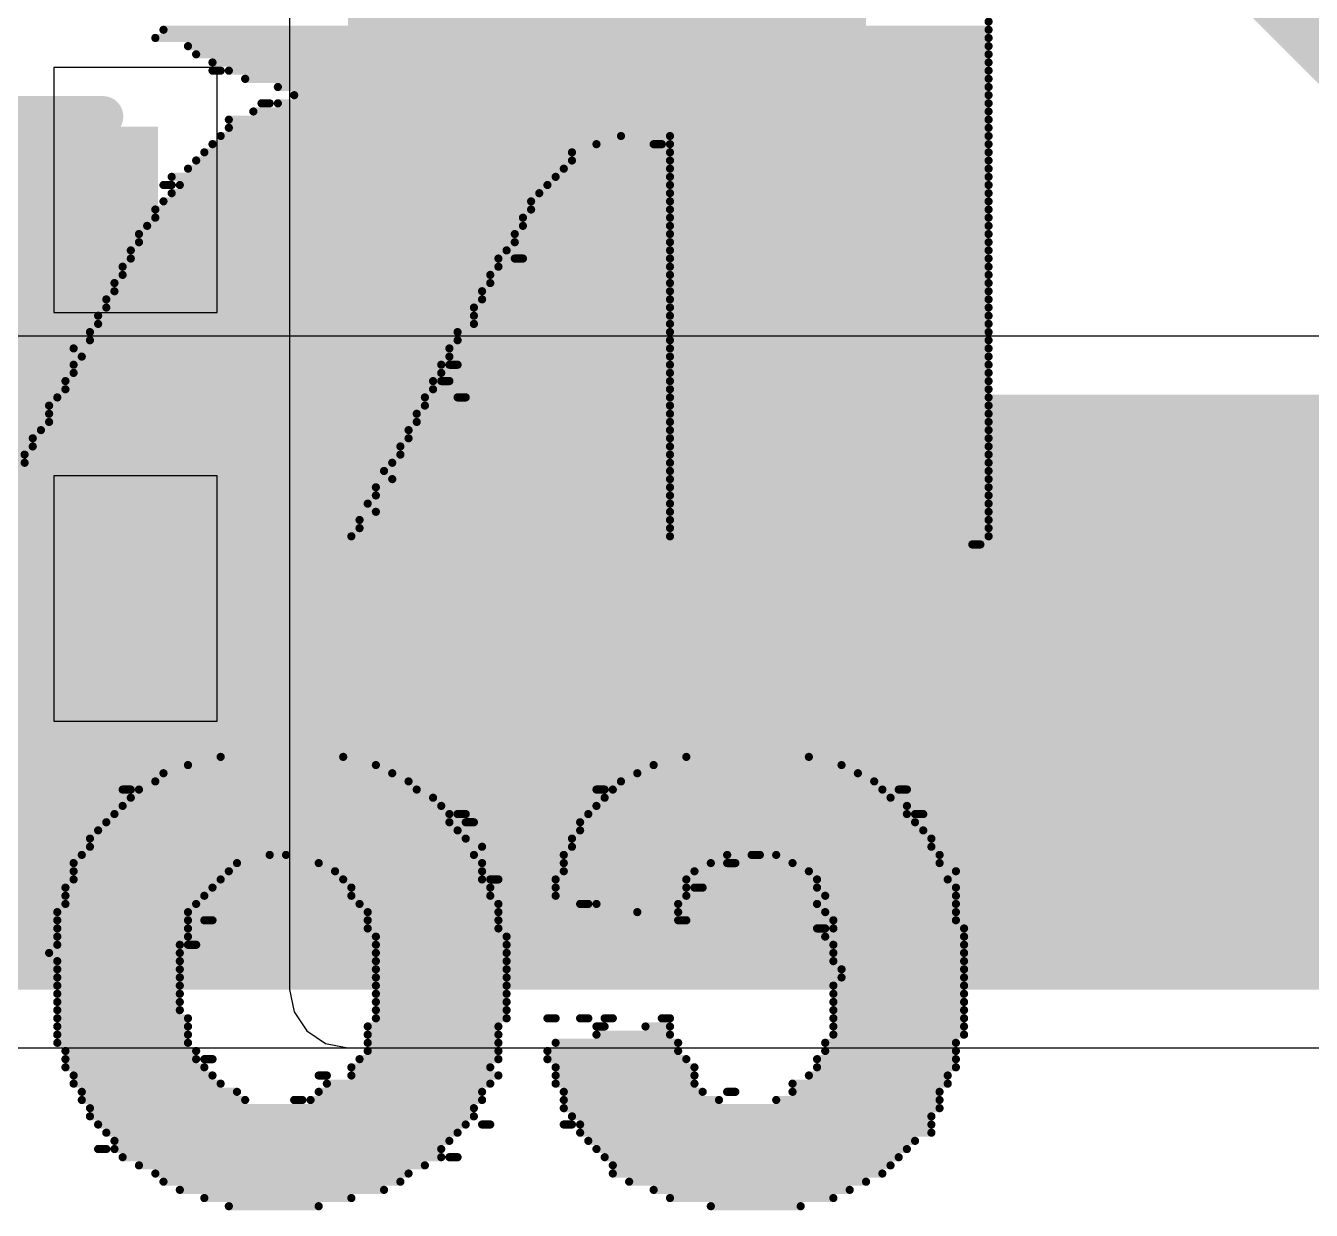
# Model space of a CAD drawing. Header units: millimetres. Extents: x -6 to 194, y -120 to 229.
# Drawn here: x 37.923 to 41.92, y 13.233 to 16.916 of the extents above; entities that cross this region are included whole.
import ezdxf

# ---------------------------------------------------------------- set-up
doc = ezdxf.new("R2010")
doc.units = ezdxf.units.MM
for name, color, linetype in [('BottomLayer', 5, 'Continuous'), ('BottomOverlay', 54, 'Continuous'), ('TopLayer', 1, 'Continuous'), ('TopOverlay', 2, 'Continuous'), ('TopPaste', 8, 'Continuous'), ('TopSolder', 216, 'Continuous')]:
    doc.layers.add(name, color=color, linetype=linetype)

# ---------------------------------------------------------------- blocks, each defined once
blk = doc.blocks.new('C___0805_65')
at = {"layer": 'TopLayer'}
for points in [[(-1.524, 0.762), (-0.508, 0.762), (-0.508, -0.762), (-1.524, -0.762)], [(0.508, 0.762), (1.524, 0.762), (1.524, -0.762), (0.508, -0.762)]]:
    blk.add_hatch(color=1, dxfattribs=at).paths.add_polyline_path(points)
at = {"layer": 'TopPaste'}
for points in [[(-1.524, 0.762), (-0.508, 0.762), (-0.508, -0.762), (-1.524, -0.762)], [(0.508, 0.762), (1.524, 0.762), (1.524, -0.762), (0.508, -0.762)]]:
    blk.add_hatch(color=8, dxfattribs=at).paths.add_polyline_path(points)
at = {"layer": 'TopSolder'}
for points in [[(-1.594, 0.832), (-0.438, 0.832), (-0.438, -0.832), (-1.594, -0.832)], [(0.438, 0.832), (1.594, 0.832), (1.594, -0.832), (0.438, -0.832)]]:
    blk.add_hatch(color=216, dxfattribs=at).paths.add_polyline_path(points)
at = {"layer": 'TopOverlay', "const_width": 0.127}
for points in [[(-1.6256, -0.8636), (-1.6256, 0.8636)], [(-1.6256, 0.8636), (-0.6096, 0.8636)], [(0.6096, 0.8636), (1.6256, 0.8636)], [(1.6256, -0.8636), (1.6256, 0.8636)], [(-1.6256, -0.8636), (-0.6096, -0.8636)], [(0.6096, -0.8636), (1.6256, -0.8636)]]:
    blk.add_lwpolyline(points, dxfattribs=at)
at = {"layer": 'TopOverlay', "const_width": 0.0635}
for points in [[(-1.6574, 0.8636, 1), (-1.5938, 0.8636, 1)], [(-1.6574, 0.8636, 1), (-1.5938, 0.8636, 1)], [(-0.6413, 0.8636, 1), (-0.5778, 0.8636, 1)], [(0.5778, 0.8636, 1), (0.6413, 0.8636, 1)], [(1.5938, 0.8636, 1), (1.6574, 0.8636, 1)], [(1.5938, 0.8636, 1), (1.6574, 0.8636, 1)], [(-1.6574, -0.8636, 1), (-1.5938, -0.8636, 1)], [(-1.6574, -0.8636, 1), (-1.5938, -0.8636, 1)], [(-0.6413, -0.8636, 1), (-0.5778, -0.8636, 1)], [(0.5778, -0.8636, 1), (0.6413, -0.8636, 1)], [(1.5938, -0.8636, 1), (1.6574, -0.8636, 1)], [(1.5938, -0.8636, 1), (1.6574, -0.8636, 1)]]:
    blk.add_lwpolyline(points, format="xyb", close=True, dxfattribs=at)

msp = doc.modelspace()

# ---------------------------------------------------------------- hatches: boundary and pattern name
at = {"layer": 'BottomLayer'}
msp.add_hatch(color=5, dxfattribs=at).paths.add_polyline_path([(13.9673, 13.9192), (50.1142, 13.9192), (50.1142, 15.7695), (13.9673, 15.7695)])
at = {"layer": 'TopLayer'}
for points in [[(38.9249, 13.9192), (40.536, 13.9192), (40.536, 20.5581), (38.9249, 20.5581)], [(39.0265, 13.9192), (43.7642, 13.9192), (43.7642, 15.7695), (39.0265, 15.7695)], [(41.8338, 14.5716), (45.2848, 14.5716), (45.2848, 15.1916), (41.8338, 15.1916)]]:
    msp.add_hatch(color=1, dxfattribs=at).paths.add_polyline_path(points)

# ---------------------------------------------------------------- linework, layer by layer
at = {"layer": 'BottomLayer'}
for p, q in [((50.1142, 15.9507), (32.3001, 15.9507)), ((16.7838, 13.7379), (50.1142, 13.7379))]:
    msp.add_line(p, q, dxfattribs=at)
at = {"layer": 'BottomOverlay', "const_width": 0.0254}
for points in [[(38.3513, 16.9034), (40.9167, 16.9034)], [(38.3259, 16.878), (40.9167, 16.878)], [(38.4275, 16.8526), (40.9167, 16.8526)], [(38.4529, 16.8272), (40.9167, 16.8272)], [(38.5037, 16.8018), (40.9167, 16.8018)], [(38.5037, 16.7764), (38.5291, 16.7764)], [(38.5545, 16.7764), (40.9167, 16.7764)], [(38.6053, 16.751), (40.9167, 16.751)], [(38.7069, 16.7256), (40.9167, 16.7256)], [(38.7577, 16.7002), (40.9167, 16.7002)], [(38.6561, 16.6748), (38.6815, 16.6748)], [(38.7069, 16.6748), (40.9167, 16.6748)], [(38.5545, 16.624), (40.9167, 16.624)], [(38.6307, 16.6494), (40.9167, 16.6494)], [(38.5545, 16.5986), (40.9167, 16.5986)], [(38.5037, 16.5478), (39.6975, 16.5478)], [(38.5291, 16.5732), (39.7737, 16.5732)], [(39.8753, 16.5478), (39.9007, 16.5478)], [(39.9261, 16.5732), (40.9167, 16.5732)], [(39.9261, 16.5478), (40.9167, 16.5478)], [(38.4529, 16.497), (39.6213, 16.497)], [(38.4783, 16.5224), (39.6213, 16.5224)], [(39.9261, 16.5224), (40.9167, 16.5224)], [(39.9261, 16.497), (40.9167, 16.497)], [(38.4275, 16.4716), (39.5959, 16.4716)], [(39.9261, 16.4716), (40.9167, 16.4716)], [(38.3513, 16.4208), (38.3767, 16.4208)], [(38.3767, 16.4462), (39.5705, 16.4462)], [(38.4021, 16.4208), (39.5451, 16.4208)], [(39.9261, 16.4462), (40.9167, 16.4462)], [(39.9261, 16.4208), (40.9167, 16.4208)], [(38.3767, 16.3954), (39.5197, 16.3954)], [(39.9261, 16.3954), (40.9167, 16.3954)], [(38.3259, 16.3446), (39.4943, 16.3446)], [(38.3513, 16.37), (39.4943, 16.37)], [(39.9261, 16.37), (40.9167, 16.37)], [(39.9261, 16.3446), (40.9167, 16.3446)], [(38.3259, 16.3192), (39.4689, 16.3192)], [(39.9261, 16.3192), (40.9167, 16.3192)], [(38.2751, 16.2684), (39.4435, 16.2684)], [(38.3005, 16.2938), (39.4689, 16.2938)], [(39.9261, 16.2938), (40.9167, 16.2938)], [(39.9261, 16.2684), (40.9167, 16.2684)], [(38.2497, 16.2176), (39.4181, 16.2176)], [(38.2751, 16.243), (39.4435, 16.243)], [(39.9261, 16.243), (40.9167, 16.243)], [(39.9261, 16.2176), (40.9167, 16.2176)], [(38.2497, 16.1922), (39.3927, 16.1922)], [(39.4435, 16.1922), (39.4689, 16.1922)], [(39.9261, 16.1922), (40.9167, 16.1922)], [(38.2243, 16.1668), (39.3927, 16.1668)], [(38.2243, 16.1414), (39.3673, 16.1414)], [(39.9261, 16.1668), (40.9167, 16.1668)], [(39.9261, 16.1414), (40.9167, 16.1414)], [(38.1989, 16.116), (39.3673, 16.116)], [(39.9261, 16.116), (40.9167, 16.116)], [(38.1735, 16.0652), (39.3419, 16.0652)], [(38.1989, 16.0906), (39.3419, 16.0906)], [(39.9261, 16.0906), (40.9167, 16.0906)], [(39.9261, 16.0652), (40.9167, 16.0652)], [(38.1735, 16.0398), (39.3165, 16.0398)], [(39.9261, 16.0398), (40.9167, 16.0398)], [(38.1481, 16.0144), (39.3165, 16.0144)], [(38.1481, 15.989), (39.3165, 15.989)], [(39.9261, 16.0144), (40.9167, 16.0144)], [(39.9261, 15.989), (40.9167, 15.989)], [(38.1227, 15.9636), (39.2657, 15.9636)], [(38.1227, 15.9382), (39.2657, 15.9382)], [(39.9261, 15.9636), (40.9167, 15.9636)], [(39.9261, 15.9382), (40.9167, 15.9382)], [(38.0719, 15.9128), (39.2403, 15.9128)], [(39.9261, 15.9128), (40.9167, 15.9128)], [(38.0719, 15.862), (39.2149, 15.862)], [(38.0973, 15.8874), (39.2403, 15.8874)], [(39.2403, 15.862), (39.2657, 15.862)], [(39.9261, 15.8874), (40.9167, 15.8874)], [(39.9261, 15.862), (40.9167, 15.862)], [(38.0719, 15.8366), (39.2149, 15.8366)], [(39.9261, 15.8366), (40.9167, 15.8366)], [(38.0465, 15.8112), (39.1895, 15.8112)], [(38.0465, 15.7858), (39.1895, 15.7858)], [(39.2149, 15.8112), (39.2403, 15.8112)], [(39.9261, 15.8112), (40.9167, 15.8112)], [(39.9261, 15.7858), (40.9167, 15.7858)], [(38.0211, 15.7604), (39.1641, 15.7604)], [(39.2657, 15.7604), (39.2911, 15.7604)], [(39.9261, 15.7604), (40.9167, 15.7604)], [(37.9957, 15.735), (39.1641, 15.735)], [(37.9957, 15.7096), (39.1387, 15.7096)], [(39.9261, 15.735), (40.9167, 15.735)], [(39.9261, 15.7096), (40.9167, 15.7096)], [(37.9703, 15.6588), (39.1133, 15.6588)], [(37.9957, 15.6842), (39.1387, 15.6842)], [(39.9261, 15.6842), (40.9167, 15.6842)], [(39.9261, 15.6588), (40.9167, 15.6588)], [(37.9449, 15.6334), (39.1133, 15.6334)], [(39.9261, 15.6334), (40.9167, 15.6334)], [(37.9195, 15.5826), (39.0879, 15.5826)], [(37.9449, 15.608), (39.0879, 15.608)], [(39.9261, 15.608), (40.9167, 15.608)], [(39.9261, 15.5826), (40.9167, 15.5826)], [(37.9195, 15.5572), (39.0625, 15.5572)], [(39.9261, 15.5572), (40.9167, 15.5572)], [(37.8687, 15.5064), (39.0625, 15.5064)], [(37.8941, 15.5318), (39.0371, 15.5318)], [(39.9261, 15.5318), (40.9167, 15.5318)], [(39.9261, 15.5064), (40.9167, 15.5064)], [(37.8687, 15.481), (39.0117, 15.481)], [(39.9261, 15.481), (40.9167, 15.481)], [(37.8433, 15.4302), (38.9863, 15.4302)], [(37.8687, 15.4556), (39.0117, 15.4556)], [(39.9261, 15.4556), (40.9167, 15.4556)], [(39.9261, 15.4302), (40.9167, 15.4302)], [(37.8179, 15.3794), (38.9609, 15.3794)], [(37.8433, 15.4048), (39.0117, 15.4048)], [(39.9261, 15.4048), (40.9167, 15.4048)], [(39.9261, 15.3794), (40.9167, 15.3794)], [(37.8179, 15.354), (38.9609, 15.354)], [(39.9261, 15.354), (40.9167, 15.354)], [(37.8179, 15.3286), (38.9355, 15.3286)], [(39.9261, 15.3286), (40.9167, 15.3286)], [(40.8659, 15.3032), (40.8913, 15.3032)], [(38.4275, 14.6174), (39.0117, 14.6174)], [(38.5291, 14.6428), (38.9101, 14.6428)], [(39.8753, 14.6174), (40.4595, 14.6174)], [(39.9769, 14.6428), (40.3579, 14.6428)], [(38.3513, 14.592), (39.0625, 14.592)], [(39.8245, 14.592), (40.5103, 14.592)], [(38.2243, 14.5412), (38.2497, 14.5412)], [(38.2751, 14.5412), (39.1387, 14.5412)], [(38.3259, 14.5666), (39.1133, 14.5666)], [(39.6975, 14.5412), (39.7229, 14.5412)], [(39.7483, 14.5412), (40.5865, 14.5412)], [(39.7737, 14.5666), (40.5611, 14.5666)], [(40.6373, 14.5412), (40.6627, 14.5412)], [(38.2497, 14.5158), (39.1895, 14.5158)], [(39.7229, 14.5158), (40.6119, 14.5158)], [(38.1989, 14.465), (39.2403, 14.465)], [(38.2243, 14.4904), (39.2149, 14.4904)], [(39.2657, 14.465), (39.2911, 14.465)], [(39.6721, 14.465), (40.6627, 14.465)], [(39.6975, 14.4904), (40.6627, 14.4904)], [(40.6881, 14.465), (40.7135, 14.465)], [(38.1735, 14.4396), (39.2403, 14.4396)], [(39.2911, 14.4396), (39.3165, 14.4396)], [(39.6467, 14.4396), (40.6881, 14.4396)], [(38.1227, 14.3888), (39.2911, 14.3888)], [(38.1481, 14.4142), (39.2657, 14.4142)], [(39.6213, 14.3888), (40.7389, 14.3888)], [(39.6467, 14.4142), (40.7135, 14.4142)], [(38.0973, 14.338), (38.6815, 14.338)], [(38.1227, 14.3634), (39.3419, 14.3634)], [(38.7323, 14.338), (39.3165, 14.338)], [(39.5959, 14.338), (40.1039, 14.338)], [(39.6213, 14.3634), (40.7389, 14.3634)], [(40.1801, 14.338), (40.2055, 14.338)], [(40.2563, 14.338), (40.7643, 14.338)], [(38.0719, 14.3126), (38.5799, 14.3126)], [(38.8339, 14.3126), (39.3419, 14.3126)], [(39.5959, 14.3126), (40.0531, 14.3126)], [(40.1039, 14.3126), (40.1293, 14.3126)], [(40.3071, 14.3126), (40.7643, 14.3126)], [(38.0719, 14.2872), (38.5545, 14.2872)], [(38.0719, 14.2618), (38.5291, 14.2618)], [(38.8847, 14.2872), (39.3419, 14.2872)], [(38.9101, 14.2618), (39.3419, 14.2618)], [(39.3673, 14.2618), (39.3927, 14.2618)], [(39.5705, 14.2618), (39.9769, 14.2618)], [(39.5959, 14.2872), (40.0023, 14.2872)], [(40.3579, 14.2872), (40.8151, 14.2872)], [(40.3833, 14.2618), (40.7897, 14.2618)], [(38.0465, 14.2364), (38.5037, 14.2364)], [(38.9355, 14.2364), (39.3673, 14.2364)], [(39.5705, 14.2364), (39.9769, 14.2364)], [(40.0023, 14.2364), (40.0277, 14.2364)], [(40.3833, 14.2364), (40.8151, 14.2364)], [(38.0465, 14.211), (38.4783, 14.211)], [(38.0465, 14.1856), (38.4529, 14.1856)], [(38.9355, 14.211), (39.3673, 14.211)], [(38.9609, 14.1856), (39.3927, 14.1856)], [(39.5705, 14.211), (39.9769, 14.211)], [(39.6467, 14.1856), (39.6721, 14.1856)], [(39.6975, 14.1856), (39.9515, 14.1856)], [(40.3833, 14.1856), (40.8151, 14.1856)], [(40.4087, 14.211), (40.8151, 14.211)], [(38.0211, 14.1602), (38.4275, 14.1602)], [(38.9863, 14.1602), (39.3927, 14.1602)], [(39.8245, 14.1602), (39.9515, 14.1602)], [(40.4087, 14.1602), (40.8151, 14.1602)], [(38.0211, 14.1348), (38.4275, 14.1348)], [(38.0211, 14.1094), (38.4275, 14.1094)], [(38.4783, 14.1348), (38.5037, 14.1348)], [(38.9863, 14.1348), (39.3927, 14.1348)], [(38.9863, 14.1094), (39.3927, 14.1094)], [(39.9515, 14.1348), (39.9769, 14.1348)], [(40.3833, 14.1094), (40.4087, 14.1094)], [(40.4341, 14.1348), (40.8151, 14.1348)], [(40.4341, 14.1094), (40.8405, 14.1094)], [(38.0211, 14.084), (38.4275, 14.084)], [(38.0211, 14.0586), (38.4021, 14.0586)], [(38.4275, 14.0586), (38.4529, 14.0586)], [(39.0117, 14.084), (39.4181, 14.084)], [(39.0117, 14.0586), (39.4181, 14.0586)], [(40.4087, 14.084), (40.8405, 14.084)], [(40.4341, 14.0586), (40.8405, 14.0586)], [(37.9957, 14.0332), (38.4021, 14.0332)], [(39.0117, 14.0332), (39.4181, 14.0332)], [(40.4341, 14.0332), (40.8405, 14.0332)], [(38.0211, 14.0078), (38.4021, 14.0078)], [(38.0211, 13.9824), (38.4021, 13.9824)], [(39.0117, 14.0078), (39.4181, 14.0078)], [(39.0117, 13.9824), (39.4181, 13.9824)], [(40.4341, 14.0078), (40.8405, 14.0078)], [(40.4595, 13.9824), (40.8405, 13.9824)], [(38.0211, 13.957), (38.4021, 13.957)], [(39.0117, 13.957), (39.4181, 13.957)], [(40.4595, 13.957), (40.8405, 13.957)], [(38.0211, 13.9316), (38.4021, 13.9316)], [(38.0211, 13.9062), (38.4021, 13.9062)], [(39.0117, 13.9316), (39.4181, 13.9316)], [(39.0117, 13.9062), (39.4181, 13.9062)], [(40.4341, 13.9316), (40.8405, 13.9316)], [(40.4341, 13.9062), (40.8405, 13.9062)], [(38.0211, 13.8808), (38.4021, 13.8808)], [(39.0117, 13.8808), (39.4181, 13.8808)], [(40.4341, 13.8808), (40.8405, 13.8808)], [(38.0211, 13.8554), (38.4021, 13.8554)], [(38.0211, 13.83), (38.4275, 13.83)], [(39.0117, 13.8554), (39.4181, 13.8554)], [(39.0117, 13.83), (39.4181, 13.83)], [(39.5451, 13.83), (39.5705, 13.83)], [(39.6467, 13.83), (39.6721, 13.83)], [(39.7229, 13.83), (39.7483, 13.83)], [(39.9007, 13.83), (39.9261, 13.83)], [(40.4341, 13.8554), (40.8405, 13.8554)], [(40.4341, 13.83), (40.8405, 13.83)], [(38.0211, 13.8046), (38.4275, 13.8046)], [(38.0211, 13.7792), (38.4275, 13.7792)], [(38.9863, 13.8046), (39.3927, 13.8046)], [(38.9863, 13.7792), (39.3927, 13.7792)], [(39.6975, 13.8046), (39.7229, 13.8046)], [(39.6975, 13.7792), (39.9261, 13.7792)], [(39.8499, 13.8046), (39.9261, 13.8046)], [(40.4341, 13.8046), (40.8405, 13.8046)], [(40.4341, 13.7792), (40.8405, 13.7792)], [(38.0211, 13.7538), (38.4275, 13.7538)], [(38.9863, 13.7538), (39.3927, 13.7538)], [(39.5705, 13.7538), (39.9515, 13.7538)], [(40.4087, 13.7538), (40.8151, 13.7538)], [(38.0465, 13.7284), (38.4529, 13.7284)], [(38.0465, 13.703), (38.4529, 13.703)], [(38.4783, 13.703), (38.5037, 13.703)], [(38.9609, 13.703), (39.3927, 13.703)], [(38.9863, 13.7284), (39.3927, 13.7284)], [(39.5451, 13.7284), (39.9515, 13.7284)], [(39.5451, 13.703), (39.9769, 13.703)], [(40.3833, 13.703), (40.8151, 13.703)], [(40.4087, 13.7284), (40.8151, 13.7284)], [(38.0465, 13.6776), (38.4783, 13.6776)], [(38.9355, 13.6776), (39.3673, 13.6776)], [(39.5705, 13.6776), (40.0023, 13.6776)], [(40.3833, 13.6776), (40.8151, 13.6776)], [(38.0719, 13.6522), (38.5037, 13.6522)], [(38.0719, 13.6268), (38.5291, 13.6268)], [(38.8339, 13.6522), (38.8593, 13.6522)], [(38.8593, 13.6268), (39.3673, 13.6268)], [(38.9355, 13.6522), (39.3927, 13.6522)], [(39.5705, 13.6522), (40.0023, 13.6522)], [(39.5705, 13.6268), (40.0023, 13.6268)], [(40.3071, 13.6268), (40.7897, 13.6268)], [(40.3579, 13.6522), (40.7897, 13.6522)], [(38.0973, 13.6014), (38.5799, 13.6014)], [(38.8339, 13.6014), (39.3419, 13.6014)], [(39.5959, 13.6014), (40.0277, 13.6014)], [(40.1039, 13.6014), (40.1293, 13.6014)], [(40.3071, 13.6014), (40.7643, 13.6014)], [(38.0973, 13.576), (38.6053, 13.576)], [(38.1227, 13.5506), (39.3165, 13.5506)], [(38.7577, 13.576), (38.7831, 13.576)], [(38.8085, 13.576), (39.3419, 13.576)], [(39.5959, 13.576), (40.0785, 13.576)], [(39.5959, 13.5506), (40.7643, 13.5506)], [(40.2563, 13.576), (40.7643, 13.576)], [(38.1227, 13.5252), (39.3165, 13.5252)], [(38.1481, 13.4998), (39.2911, 13.4998)], [(39.3419, 13.4998), (39.3673, 13.4998)], [(39.5959, 13.4998), (39.6213, 13.4998)], [(39.6213, 13.5252), (40.7389, 13.5252)], [(39.6467, 13.4998), (40.7389, 13.4998)], [(38.1735, 13.4744), (39.2657, 13.4744)], [(39.6467, 13.4744), (40.7389, 13.4744)], [(38.1481, 13.4236), (38.1735, 13.4236)], [(38.1989, 13.449), (39.2403, 13.449)], [(38.1989, 13.4236), (39.2149, 13.4236)], [(39.6721, 13.449), (40.6881, 13.449)], [(39.6975, 13.4236), (40.6627, 13.4236)], [(38.2243, 13.3982), (39.2149, 13.3982)], [(39.2403, 13.3982), (39.2657, 13.3982)], [(39.7229, 13.3982), (40.6373, 13.3982)], [(38.2751, 13.3728), (39.1641, 13.3728)], [(38.3259, 13.3474), (39.1133, 13.3474)], [(39.7483, 13.3728), (40.6119, 13.3728)], [(39.7483, 13.3474), (40.5865, 13.3474)], [(38.3513, 13.322), (39.0879, 13.322)], [(39.7991, 13.322), (40.5357, 13.322)], [(38.4021, 13.2966), (39.0371, 13.2966)], [(38.4783, 13.2712), (38.9355, 13.2712)], [(39.8753, 13.2966), (40.4849, 13.2966)], [(39.9261, 13.2712), (40.4341, 13.2712)], [(38.5545, 13.2458), (38.8339, 13.2458)], [(40.0531, 13.2458), (40.3325, 13.2458)]]:
    msp.add_lwpolyline(points, dxfattribs=at)
at = {"layer": 'BottomOverlay', "const_width": 0.0127}
for points in [[(38.345, 16.9034, 1), (38.3577, 16.9034, 1)], [(40.9104, 16.9288, 1), (40.9231, 16.9288, 1)], [(40.9104, 16.9034, 1), (40.9231, 16.9034, 1)], [(38.3196, 16.878, 1), (38.3323, 16.878, 1)], [(40.9104, 16.878, 1), (40.9231, 16.878, 1)], [(38.4212, 16.8526, 1), (38.4339, 16.8526, 1)], [(38.4466, 16.8272, 1), (38.4593, 16.8272, 1)], [(40.9104, 16.8526, 1), (40.9231, 16.8526, 1)], [(40.9104, 16.8272, 1), (40.9231, 16.8272, 1)], [(38.4974, 16.8018, 1), (38.5101, 16.8018, 1)], [(38.4974, 16.7764, 1), (38.5101, 16.7764, 1)], [(38.5228, 16.7764, 1), (38.5355, 16.7764, 1)], [(38.5482, 16.7764, 1), (38.5609, 16.7764, 1)], [(40.9104, 16.8018, 1), (40.9231, 16.8018, 1)], [(40.9104, 16.7764, 1), (40.9231, 16.7764, 1)], [(38.599, 16.751, 1), (38.6117, 16.751, 1)], [(40.9104, 16.751, 1), (40.9231, 16.751, 1)], [(38.7006, 16.7256, 1), (38.7133, 16.7256, 1)], [(38.7514, 16.7002, 1), (38.7641, 16.7002, 1)], [(40.9104, 16.7256, 1), (40.9231, 16.7256, 1)], [(40.9104, 16.7002, 1), (40.9231, 16.7002, 1)], [(38.6498, 16.6748, 1), (38.6625, 16.6748, 1)], [(38.6752, 16.6748, 1), (38.6879, 16.6748, 1)], [(38.7006, 16.6748, 1), (38.7133, 16.6748, 1)], [(40.9104, 16.6748, 1), (40.9231, 16.6748, 1)], [(38.5482, 16.624, 1), (38.5609, 16.624, 1)], [(38.6244, 16.6494, 1), (38.6371, 16.6494, 1)], [(40.9104, 16.6494, 1), (40.9231, 16.6494, 1)], [(40.9104, 16.624, 1), (40.9231, 16.624, 1)], [(38.5482, 16.5986, 1), (38.5609, 16.5986, 1)], [(40.9104, 16.5986, 1), (40.9231, 16.5986, 1)], [(38.4974, 16.5478, 1), (38.5101, 16.5478, 1)], [(38.5228, 16.5732, 1), (38.5355, 16.5732, 1)], [(39.6912, 16.5478, 1), (39.7039, 16.5478, 1)], [(39.7674, 16.5732, 1), (39.7801, 16.5732, 1)], [(39.869, 16.5478, 1), (39.8817, 16.5478, 1)], [(39.8944, 16.5478, 1), (39.9071, 16.5478, 1)], [(39.9198, 16.5732, 1), (39.9325, 16.5732, 1)], [(39.9198, 16.5478, 1), (39.9325, 16.5478, 1)], [(40.9104, 16.5732, 1), (40.9231, 16.5732, 1)], [(40.9104, 16.5478, 1), (40.9231, 16.5478, 1)], [(38.4466, 16.497, 1), (38.4593, 16.497, 1)], [(38.472, 16.5224, 1), (38.4847, 16.5224, 1)], [(39.615, 16.5224, 1), (39.6277, 16.5224, 1)], [(39.615, 16.497, 1), (39.6277, 16.497, 1)], [(39.9198, 16.5224, 1), (39.9325, 16.5224, 1)], [(39.9198, 16.497, 1), (39.9325, 16.497, 1)], [(40.9104, 16.5224, 1), (40.9231, 16.5224, 1)], [(40.9104, 16.497, 1), (40.9231, 16.497, 1)], [(38.4212, 16.4716, 1), (38.4339, 16.4716, 1)], [(39.5896, 16.4716, 1), (39.6023, 16.4716, 1)], [(39.9198, 16.4716, 1), (39.9325, 16.4716, 1)], [(40.9104, 16.4716, 1), (40.9231, 16.4716, 1)], [(38.345, 16.4208, 1), (38.3577, 16.4208, 1)], [(38.3704, 16.4462, 1), (38.3831, 16.4462, 1)], [(38.3704, 16.4208, 1), (38.3831, 16.4208, 1)], [(38.3958, 16.4208, 1), (38.4085, 16.4208, 1)], [(39.5388, 16.4208, 1), (39.5515, 16.4208, 1)], [(39.5642, 16.4462, 1), (39.5769, 16.4462, 1)], [(39.9198, 16.4462, 1), (39.9325, 16.4462, 1)], [(39.9198, 16.4208, 1), (39.9325, 16.4208, 1)], [(40.9104, 16.4462, 1), (40.9231, 16.4462, 1)], [(40.9104, 16.4208, 1), (40.9231, 16.4208, 1)], [(38.3704, 16.3954, 1), (38.3831, 16.3954, 1)], [(39.5134, 16.3954, 1), (39.5261, 16.3954, 1)], [(39.9198, 16.3954, 1), (39.9325, 16.3954, 1)], [(40.9104, 16.3954, 1), (40.9231, 16.3954, 1)], [(38.3196, 16.3446, 1), (38.3323, 16.3446, 1)], [(38.345, 16.37, 1), (38.3577, 16.37, 1)], [(39.488, 16.37, 1), (39.5007, 16.37, 1)], [(39.488, 16.3446, 1), (39.5007, 16.3446, 1)], [(39.9198, 16.37, 1), (39.9325, 16.37, 1)], [(39.9198, 16.3446, 1), (39.9325, 16.3446, 1)], [(40.9104, 16.37, 1), (40.9231, 16.37, 1)], [(40.9104, 16.3446, 1), (40.9231, 16.3446, 1)], [(38.3196, 16.3192, 1), (38.3323, 16.3192, 1)], [(39.4626, 16.3192, 1), (39.4753, 16.3192, 1)], [(39.9198, 16.3192, 1), (39.9325, 16.3192, 1)], [(40.9104, 16.3192, 1), (40.9231, 16.3192, 1)], [(38.2688, 16.2684, 1), (38.2815, 16.2684, 1)], [(38.2942, 16.2938, 1), (38.3069, 16.2938, 1)], [(39.4372, 16.2684, 1), (39.4499, 16.2684, 1)], [(39.4626, 16.2938, 1), (39.4753, 16.2938, 1)], [(39.9198, 16.2938, 1), (39.9325, 16.2938, 1)], [(39.9198, 16.2684, 1), (39.9325, 16.2684, 1)], [(40.9104, 16.2938, 1), (40.9231, 16.2938, 1)], [(40.9104, 16.2684, 1), (40.9231, 16.2684, 1)], [(38.2434, 16.2176, 1), (38.2561, 16.2176, 1)], [(38.2688, 16.243, 1), (38.2815, 16.243, 1)], [(39.4118, 16.2176, 1), (39.4245, 16.2176, 1)], [(39.4372, 16.243, 1), (39.4499, 16.243, 1)], [(39.9198, 16.243, 1), (39.9325, 16.243, 1)], [(39.9198, 16.2176, 1), (39.9325, 16.2176, 1)], [(40.9104, 16.243, 1), (40.9231, 16.243, 1)], [(40.9104, 16.2176, 1), (40.9231, 16.2176, 1)], [(38.2434, 16.1922, 1), (38.2561, 16.1922, 1)], [(39.3864, 16.1922, 1), (39.3991, 16.1922, 1)], [(39.4372, 16.1922, 1), (39.4499, 16.1922, 1)], [(39.4626, 16.1922, 1), (39.4753, 16.1922, 1)], [(39.9198, 16.1922, 1), (39.9325, 16.1922, 1)], [(40.9104, 16.1922, 1), (40.9231, 16.1922, 1)], [(38.218, 16.1668, 1), (38.2307, 16.1668, 1)], [(38.218, 16.1414, 1), (38.2307, 16.1414, 1)], [(39.361, 16.1414, 1), (39.3737, 16.1414, 1)], [(39.3864, 16.1668, 1), (39.3991, 16.1668, 1)], [(39.9198, 16.1668, 1), (39.9325, 16.1668, 1)], [(39.9198, 16.1414, 1), (39.9325, 16.1414, 1)], [(40.9104, 16.1668, 1), (40.9231, 16.1668, 1)], [(40.9104, 16.1414, 1), (40.9231, 16.1414, 1)], [(38.1926, 16.116, 1), (38.2053, 16.116, 1)], [(39.361, 16.116, 1), (39.3737, 16.116, 1)], [(39.9198, 16.116, 1), (39.9325, 16.116, 1)], [(40.9104, 16.116, 1), (40.9231, 16.116, 1)], [(38.1672, 16.0652, 1), (38.1799, 16.0652, 1)], [(38.1926, 16.0906, 1), (38.2053, 16.0906, 1)], [(39.3356, 16.0906, 1), (39.3483, 16.0906, 1)], [(39.3356, 16.0652, 1), (39.3483, 16.0652, 1)], [(39.9198, 16.0906, 1), (39.9325, 16.0906, 1)], [(39.9198, 16.0652, 1), (39.9325, 16.0652, 1)], [(40.9104, 16.0906, 1), (40.9231, 16.0906, 1)], [(40.9104, 16.0652, 1), (40.9231, 16.0652, 1)], [(38.1672, 16.0398, 1), (38.1799, 16.0398, 1)], [(39.3102, 16.0398, 1), (39.3229, 16.0398, 1)], [(39.9198, 16.0398, 1), (39.9325, 16.0398, 1)], [(40.9104, 16.0398, 1), (40.9231, 16.0398, 1)], [(38.1418, 16.0144, 1), (38.1545, 16.0144, 1)], [(38.1418, 15.989, 1), (38.1545, 15.989, 1)], [(39.3102, 16.0144, 1), (39.3229, 16.0144, 1)], [(39.3102, 15.989, 1), (39.3229, 15.989, 1)], [(39.9198, 16.0144, 1), (39.9325, 16.0144, 1)], [(39.9198, 15.989, 1), (39.9325, 15.989, 1)], [(40.9104, 16.0144, 1), (40.9231, 16.0144, 1)], [(40.9104, 15.989, 1), (40.9231, 15.989, 1)], [(38.1164, 15.9636, 1), (38.1291, 15.9636, 1)], [(38.1164, 15.9382, 1), (38.1291, 15.9382, 1)], [(39.2594, 15.9636, 1), (39.2721, 15.9636, 1)], [(39.2594, 15.9382, 1), (39.2721, 15.9382, 1)], [(39.9198, 15.9636, 1), (39.9325, 15.9636, 1)], [(39.9198, 15.9382, 1), (39.9325, 15.9382, 1)], [(40.9104, 15.9636, 1), (40.9231, 15.9636, 1)], [(40.9104, 15.9382, 1), (40.9231, 15.9382, 1)], [(38.0656, 15.9128, 1), (38.0783, 15.9128, 1)], [(39.234, 15.9128, 1), (39.2467, 15.9128, 1)], [(39.9198, 15.9128, 1), (39.9325, 15.9128, 1)], [(40.9104, 15.9128, 1), (40.9231, 15.9128, 1)], [(38.0656, 15.862, 1), (38.0783, 15.862, 1)], [(38.091, 15.8874, 1), (38.1037, 15.8874, 1)], [(39.2086, 15.862, 1), (39.2213, 15.862, 1)], [(39.234, 15.8874, 1), (39.2467, 15.8874, 1)], [(39.234, 15.862, 1), (39.2467, 15.862, 1)], [(39.2594, 15.862, 1), (39.2721, 15.862, 1)], [(39.9198, 15.8874, 1), (39.9325, 15.8874, 1)], [(39.9198, 15.862, 1), (39.9325, 15.862, 1)], [(40.9104, 15.8874, 1), (40.9231, 15.8874, 1)], [(40.9104, 15.862, 1), (40.9231, 15.862, 1)], [(38.0656, 15.8366, 1), (38.0783, 15.8366, 1)], [(39.2086, 15.8366, 1), (39.2213, 15.8366, 1)], [(39.9198, 15.8366, 1), (39.9325, 15.8366, 1)], [(40.9104, 15.8366, 1), (40.9231, 15.8366, 1)], [(38.0402, 15.8112, 1), (38.0529, 15.8112, 1)], [(38.0402, 15.7858, 1), (38.0529, 15.7858, 1)], [(39.1832, 15.8112, 1), (39.1959, 15.8112, 1)], [(39.1832, 15.7858, 1), (39.1959, 15.7858, 1)], [(39.2086, 15.8112, 1), (39.2213, 15.8112, 1)], [(39.234, 15.8112, 1), (39.2467, 15.8112, 1)], [(39.9198, 15.8112, 1), (39.9325, 15.8112, 1)], [(39.9198, 15.7858, 1), (39.9325, 15.7858, 1)], [(40.9104, 15.8112, 1), (40.9231, 15.8112, 1)], [(40.9104, 15.7858, 1), (40.9231, 15.7858, 1)], [(38.0148, 15.7604, 1), (38.0275, 15.7604, 1)], [(39.1578, 15.7604, 1), (39.1705, 15.7604, 1)], [(39.2594, 15.7604, 1), (39.2721, 15.7604, 1)], [(39.2848, 15.7604, 1), (39.2975, 15.7604, 1)], [(39.9198, 15.7604, 1), (39.9325, 15.7604, 1)], [(40.9104, 15.7604, 1), (40.9231, 15.7604, 1)], [(37.9894, 15.735, 1), (38.0021, 15.735, 1)], [(37.9894, 15.7096, 1), (38.0021, 15.7096, 1)], [(39.1324, 15.7096, 1), (39.1451, 15.7096, 1)], [(39.1578, 15.735, 1), (39.1705, 15.735, 1)], [(39.9198, 15.735, 1), (39.9325, 15.735, 1)], [(39.9198, 15.7096, 1), (39.9325, 15.7096, 1)], [(40.9104, 15.735, 1), (40.9231, 15.735, 1)], [(40.9104, 15.7096, 1), (40.9231, 15.7096, 1)], [(37.964, 15.6588, 1), (37.9767, 15.6588, 1)], [(37.9894, 15.6842, 1), (38.0021, 15.6842, 1)], [(39.107, 15.6588, 1), (39.1197, 15.6588, 1)], [(39.1324, 15.6842, 1), (39.1451, 15.6842, 1)], [(39.9198, 15.6842, 1), (39.9325, 15.6842, 1)], [(39.9198, 15.6588, 1), (39.9325, 15.6588, 1)], [(40.9104, 15.6842, 1), (40.9231, 15.6842, 1)], [(40.9104, 15.6588, 1), (40.9231, 15.6588, 1)], [(37.9386, 15.6334, 1), (37.9513, 15.6334, 1)], [(39.107, 15.6334, 1), (39.1197, 15.6334, 1)], [(39.9198, 15.6334, 1), (39.9325, 15.6334, 1)], [(40.9104, 15.6334, 1), (40.9231, 15.6334, 1)], [(37.9132, 15.5826, 1), (37.9259, 15.5826, 1)], [(37.9386, 15.608, 1), (37.9513, 15.608, 1)], [(39.0816, 15.608, 1), (39.0943, 15.608, 1)], [(39.0816, 15.5826, 1), (39.0943, 15.5826, 1)], [(39.9198, 15.608, 1), (39.9325, 15.608, 1)], [(39.9198, 15.5826, 1), (39.9325, 15.5826, 1)], [(40.9104, 15.608, 1), (40.9231, 15.608, 1)], [(40.9104, 15.5826, 1), (40.9231, 15.5826, 1)], [(37.9132, 15.5572, 1), (37.9259, 15.5572, 1)], [(39.0562, 15.5572, 1), (39.0689, 15.5572, 1)], [(39.9198, 15.5572, 1), (39.9325, 15.5572, 1)], [(40.9104, 15.5572, 1), (40.9231, 15.5572, 1)], [(39.0308, 15.5318, 1), (39.0435, 15.5318, 1)], [(39.0562, 15.5064, 1), (39.0689, 15.5064, 1)], [(39.9198, 15.5318, 1), (39.9325, 15.5318, 1)], [(39.9198, 15.5064, 1), (39.9325, 15.5064, 1)], [(40.9104, 15.5318, 1), (40.9231, 15.5318, 1)], [(40.9104, 15.5064, 1), (40.9231, 15.5064, 1)], [(39.0054, 15.481, 1), (39.0181, 15.481, 1)], [(39.9198, 15.481, 1), (39.9325, 15.481, 1)], [(40.9104, 15.481, 1), (40.9231, 15.481, 1)], [(38.98, 15.4302, 1), (38.9927, 15.4302, 1)], [(39.0054, 15.4556, 1), (39.0181, 15.4556, 1)], [(39.9198, 15.4556, 1), (39.9325, 15.4556, 1)], [(39.9198, 15.4302, 1), (39.9325, 15.4302, 1)], [(40.9104, 15.4556, 1), (40.9231, 15.4556, 1)], [(40.9104, 15.4302, 1), (40.9231, 15.4302, 1)], [(38.9546, 15.3794, 1), (38.9673, 15.3794, 1)], [(39.0054, 15.4048, 1), (39.0181, 15.4048, 1)], [(39.9198, 15.4048, 1), (39.9325, 15.4048, 1)], [(39.9198, 15.3794, 1), (39.9325, 15.3794, 1)], [(40.9104, 15.4048, 1), (40.9231, 15.4048, 1)], [(40.9104, 15.3794, 1), (40.9231, 15.3794, 1)], [(38.9546, 15.354, 1), (38.9673, 15.354, 1)], [(39.9198, 15.354, 1), (39.9325, 15.354, 1)], [(40.9104, 15.354, 1), (40.9231, 15.354, 1)], [(38.9292, 15.3286, 1), (38.9419, 15.3286, 1)], [(39.9198, 15.3286, 1), (39.9325, 15.3286, 1)], [(40.8596, 15.3032, 1), (40.8723, 15.3032, 1)], [(40.885, 15.3032, 1), (40.8977, 15.3032, 1)], [(40.9104, 15.3286, 1), (40.9231, 15.3286, 1)], [(38.4212, 14.6174, 1), (38.4339, 14.6174, 1)], [(38.5228, 14.6428, 1), (38.5355, 14.6428, 1)], [(38.9038, 14.6428, 1), (38.9165, 14.6428, 1)], [(39.0054, 14.6174, 1), (39.0181, 14.6174, 1)], [(39.869, 14.6174, 1), (39.8817, 14.6174, 1)], [(39.9706, 14.6428, 1), (39.9833, 14.6428, 1)], [(40.3516, 14.6428, 1), (40.3643, 14.6428, 1)], [(40.4532, 14.6174, 1), (40.4659, 14.6174, 1)], [(38.345, 14.592, 1), (38.3577, 14.592, 1)], [(39.0562, 14.592, 1), (39.0689, 14.592, 1)], [(39.8182, 14.592, 1), (39.8309, 14.592, 1)], [(40.504, 14.592, 1), (40.5167, 14.592, 1)], [(38.218, 14.5412, 1), (38.2307, 14.5412, 1)], [(38.2434, 14.5412, 1), (38.2561, 14.5412, 1)], [(38.2688, 14.5412, 1), (38.2815, 14.5412, 1)], [(38.3196, 14.5666, 1), (38.3323, 14.5666, 1)], [(39.107, 14.5666, 1), (39.1197, 14.5666, 1)], [(39.1324, 14.5412, 1), (39.1451, 14.5412, 1)], [(39.6912, 14.5412, 1), (39.7039, 14.5412, 1)], [(39.7166, 14.5412, 1), (39.7293, 14.5412, 1)], [(39.742, 14.5412, 1), (39.7547, 14.5412, 1)], [(39.7674, 14.5666, 1), (39.7801, 14.5666, 1)], [(40.5548, 14.5666, 1), (40.5675, 14.5666, 1)], [(40.5802, 14.5412, 1), (40.5929, 14.5412, 1)], [(40.631, 14.5412, 1), (40.6437, 14.5412, 1)], [(40.6564, 14.5412, 1), (40.6691, 14.5412, 1)], [(38.2434, 14.5158, 1), (38.2561, 14.5158, 1)], [(39.1832, 14.5158, 1), (39.1959, 14.5158, 1)], [(39.7166, 14.5158, 1), (39.7293, 14.5158, 1)], [(40.6056, 14.5158, 1), (40.6183, 14.5158, 1)], [(38.1926, 14.465, 1), (38.2053, 14.465, 1)], [(38.218, 14.4904, 1), (38.2307, 14.4904, 1)], [(39.2086, 14.4904, 1), (39.2213, 14.4904, 1)], [(39.234, 14.465, 1), (39.2467, 14.465, 1)], [(39.2594, 14.465, 1), (39.2721, 14.465, 1)], [(39.2848, 14.465, 1), (39.2975, 14.465, 1)], [(39.6658, 14.465, 1), (39.6785, 14.465, 1)], [(39.6912, 14.4904, 1), (39.7039, 14.4904, 1)], [(40.6564, 14.4904, 1), (40.6691, 14.4904, 1)], [(40.6564, 14.465, 1), (40.6691, 14.465, 1)], [(40.6818, 14.465, 1), (40.6945, 14.465, 1)], [(40.7072, 14.465, 1), (40.7199, 14.465, 1)], [(38.1672, 14.4396, 1), (38.1799, 14.4396, 1)], [(39.234, 14.4396, 1), (39.2467, 14.4396, 1)], [(39.2848, 14.4396, 1), (39.2975, 14.4396, 1)], [(39.3102, 14.4396, 1), (39.3229, 14.4396, 1)], [(39.6404, 14.4396, 1), (39.6531, 14.4396, 1)], [(40.6818, 14.4396, 1), (40.6945, 14.4396, 1)], [(38.1164, 14.3888, 1), (38.1291, 14.3888, 1)], [(38.1418, 14.4142, 1), (38.1545, 14.4142, 1)], [(39.2594, 14.4142, 1), (39.2721, 14.4142, 1)], [(39.2848, 14.3888, 1), (39.2975, 14.3888, 1)], [(39.615, 14.3888, 1), (39.6277, 14.3888, 1)], [(39.6404, 14.4142, 1), (39.6531, 14.4142, 1)], [(40.7072, 14.4142, 1), (40.7199, 14.4142, 1)], [(40.7326, 14.3888, 1), (40.7453, 14.3888, 1)], [(38.091, 14.338, 1), (38.1037, 14.338, 1)], [(38.1164, 14.3634, 1), (38.1291, 14.3634, 1)], [(38.6752, 14.338, 1), (38.6879, 14.338, 1)], [(38.726, 14.338, 1), (38.7387, 14.338, 1)], [(39.3102, 14.338, 1), (39.3229, 14.338, 1)], [(39.3356, 14.3634, 1), (39.3483, 14.3634, 1)], [(39.5896, 14.338, 1), (39.6023, 14.338, 1)], [(39.615, 14.3634, 1), (39.6277, 14.3634, 1)], [(40.0976, 14.338, 1), (40.1103, 14.338, 1)], [(40.1738, 14.338, 1), (40.1865, 14.338, 1)], [(40.1992, 14.338, 1), (40.2119, 14.338, 1)], [(40.25, 14.338, 1), (40.2627, 14.338, 1)], [(40.7326, 14.3634, 1), (40.7453, 14.3634, 1)], [(40.758, 14.338, 1), (40.7707, 14.338, 1)], [(38.0656, 14.3126, 1), (38.0783, 14.3126, 1)], [(38.5736, 14.3126, 1), (38.5863, 14.3126, 1)], [(38.8276, 14.3126, 1), (38.8403, 14.3126, 1)], [(39.3356, 14.3126, 1), (39.3483, 14.3126, 1)], [(39.5896, 14.3126, 1), (39.6023, 14.3126, 1)], [(40.0468, 14.3126, 1), (40.0595, 14.3126, 1)], [(40.0976, 14.3126, 1), (40.1103, 14.3126, 1)], [(40.123, 14.3126, 1), (40.1357, 14.3126, 1)], [(40.3008, 14.3126, 1), (40.3135, 14.3126, 1)], [(40.758, 14.3126, 1), (40.7707, 14.3126, 1)], [(38.0656, 14.2872, 1), (38.0783, 14.2872, 1)], [(38.0656, 14.2618, 1), (38.0783, 14.2618, 1)], [(38.5228, 14.2618, 1), (38.5355, 14.2618, 1)], [(38.5482, 14.2872, 1), (38.5609, 14.2872, 1)], [(38.8784, 14.2872, 1), (38.8911, 14.2872, 1)], [(38.9038, 14.2618, 1), (38.9165, 14.2618, 1)], [(39.3356, 14.2872, 1), (39.3483, 14.2872, 1)], [(39.3356, 14.2618, 1), (39.3483, 14.2618, 1)], [(39.361, 14.2618, 1), (39.3737, 14.2618, 1)], [(39.3864, 14.2618, 1), (39.3991, 14.2618, 1)], [(39.5642, 14.2618, 1), (39.5769, 14.2618, 1)], [(39.5896, 14.2872, 1), (39.6023, 14.2872, 1)], [(39.9706, 14.2618, 1), (39.9833, 14.2618, 1)], [(39.996, 14.2872, 1), (40.0087, 14.2872, 1)], [(40.3516, 14.2872, 1), (40.3643, 14.2872, 1)], [(40.377, 14.2618, 1), (40.3897, 14.2618, 1)], [(40.7834, 14.2618, 1), (40.7961, 14.2618, 1)], [(40.8088, 14.2872, 1), (40.8215, 14.2872, 1)], [(38.0402, 14.2364, 1), (38.0529, 14.2364, 1)], [(38.4974, 14.2364, 1), (38.5101, 14.2364, 1)], [(38.9292, 14.2364, 1), (38.9419, 14.2364, 1)], [(39.361, 14.2364, 1), (39.3737, 14.2364, 1)], [(39.5642, 14.2364, 1), (39.5769, 14.2364, 1)], [(39.9706, 14.2364, 1), (39.9833, 14.2364, 1)], [(39.996, 14.2364, 1), (40.0087, 14.2364, 1)], [(40.0214, 14.2364, 1), (40.0341, 14.2364, 1)], [(40.377, 14.2364, 1), (40.3897, 14.2364, 1)], [(40.8088, 14.2364, 1), (40.8215, 14.2364, 1)], [(38.0402, 14.211, 1), (38.0529, 14.211, 1)], [(38.0402, 14.1856, 1), (38.0529, 14.1856, 1)], [(38.4466, 14.1856, 1), (38.4593, 14.1856, 1)], [(38.472, 14.211, 1), (38.4847, 14.211, 1)], [(38.9292, 14.211, 1), (38.9419, 14.211, 1)], [(38.9546, 14.1856, 1), (38.9673, 14.1856, 1)], [(39.361, 14.211, 1), (39.3737, 14.211, 1)], [(39.3864, 14.1856, 1), (39.3991, 14.1856, 1)], [(39.5642, 14.211, 1), (39.5769, 14.211, 1)], [(39.6404, 14.1856, 1), (39.6531, 14.1856, 1)], [(39.6658, 14.1856, 1), (39.6785, 14.1856, 1)], [(39.6912, 14.1856, 1), (39.7039, 14.1856, 1)], [(39.9452, 14.1856, 1), (39.9579, 14.1856, 1)], [(39.9706, 14.211, 1), (39.9833, 14.211, 1)], [(40.377, 14.1856, 1), (40.3897, 14.1856, 1)], [(40.4024, 14.211, 1), (40.4151, 14.211, 1)], [(40.8088, 14.211, 1), (40.8215, 14.211, 1)], [(40.8088, 14.1856, 1), (40.8215, 14.1856, 1)], [(38.0148, 14.1602, 1), (38.0275, 14.1602, 1)], [(38.4212, 14.1602, 1), (38.4339, 14.1602, 1)], [(38.98, 14.1602, 1), (38.9927, 14.1602, 1)], [(39.3864, 14.1602, 1), (39.3991, 14.1602, 1)], [(39.8182, 14.1602, 1), (39.8309, 14.1602, 1)], [(39.9452, 14.1602, 1), (39.9579, 14.1602, 1)], [(40.4024, 14.1602, 1), (40.4151, 14.1602, 1)], [(40.8088, 14.1602, 1), (40.8215, 14.1602, 1)], [(38.0148, 14.1348, 1), (38.0275, 14.1348, 1)], [(38.0148, 14.1094, 1), (38.0275, 14.1094, 1)], [(38.4212, 14.1348, 1), (38.4339, 14.1348, 1)], [(38.4212, 14.1094, 1), (38.4339, 14.1094, 1)], [(38.472, 14.1348, 1), (38.4847, 14.1348, 1)], [(38.4974, 14.1348, 1), (38.5101, 14.1348, 1)], [(38.98, 14.1348, 1), (38.9927, 14.1348, 1)], [(38.98, 14.1094, 1), (38.9927, 14.1094, 1)], [(39.3864, 14.1348, 1), (39.3991, 14.1348, 1)], [(39.3864, 14.1094, 1), (39.3991, 14.1094, 1)], [(39.9452, 14.1348, 1), (39.9579, 14.1348, 1)], [(39.9706, 14.1348, 1), (39.9833, 14.1348, 1)], [(40.377, 14.1094, 1), (40.3897, 14.1094, 1)], [(40.4024, 14.1094, 1), (40.4151, 14.1094, 1)], [(40.4278, 14.1348, 1), (40.4405, 14.1348, 1)], [(40.4278, 14.1094, 1), (40.4405, 14.1094, 1)], [(40.8088, 14.1348, 1), (40.8215, 14.1348, 1)], [(40.8342, 14.1094, 1), (40.8469, 14.1094, 1)], [(38.0148, 14.084, 1), (38.0275, 14.084, 1)], [(38.0148, 14.0586, 1), (38.0275, 14.0586, 1)], [(38.3958, 14.0586, 1), (38.4085, 14.0586, 1)], [(38.4212, 14.084, 1), (38.4339, 14.084, 1)], [(38.4212, 14.0586, 1), (38.4339, 14.0586, 1)], [(38.4466, 14.0586, 1), (38.4593, 14.0586, 1)], [(39.0054, 14.084, 1), (39.0181, 14.084, 1)], [(39.0054, 14.0586, 1), (39.0181, 14.0586, 1)], [(39.4118, 14.084, 1), (39.4245, 14.084, 1)], [(39.4118, 14.0586, 1), (39.4245, 14.0586, 1)], [(40.4024, 14.084, 1), (40.4151, 14.084, 1)], [(40.4278, 14.0586, 1), (40.4405, 14.0586, 1)], [(40.8342, 14.084, 1), (40.8469, 14.084, 1)], [(40.8342, 14.0586, 1), (40.8469, 14.0586, 1)], [(37.9894, 14.0332, 1), (38.0021, 14.0332, 1)], [(38.3958, 14.0332, 1), (38.4085, 14.0332, 1)], [(39.0054, 14.0332, 1), (39.0181, 14.0332, 1)], [(39.4118, 14.0332, 1), (39.4245, 14.0332, 1)], [(40.4278, 14.0332, 1), (40.4405, 14.0332, 1)], [(40.8342, 14.0332, 1), (40.8469, 14.0332, 1)], [(38.0148, 14.0078, 1), (38.0275, 14.0078, 1)], [(38.0148, 13.9824, 1), (38.0275, 13.9824, 1)], [(38.3958, 14.0078, 1), (38.4085, 14.0078, 1)], [(38.3958, 13.9824, 1), (38.4085, 13.9824, 1)], [(39.0054, 14.0078, 1), (39.0181, 14.0078, 1)], [(39.0054, 13.9824, 1), (39.0181, 13.9824, 1)], [(39.4118, 14.0078, 1), (39.4245, 14.0078, 1)], [(39.4118, 13.9824, 1), (39.4245, 13.9824, 1)], [(40.4278, 14.0078, 1), (40.4405, 14.0078, 1)], [(40.4532, 13.9824, 1), (40.4659, 13.9824, 1)], [(40.8342, 14.0078, 1), (40.8469, 14.0078, 1)], [(40.8342, 13.9824, 1), (40.8469, 13.9824, 1)], [(38.0148, 13.957, 1), (38.0275, 13.957, 1)], [(38.3958, 13.957, 1), (38.4085, 13.957, 1)], [(39.0054, 13.957, 1), (39.0181, 13.957, 1)], [(39.4118, 13.957, 1), (39.4245, 13.957, 1)], [(40.4532, 13.957, 1), (40.4659, 13.957, 1)], [(40.8342, 13.957, 1), (40.8469, 13.957, 1)], [(38.0148, 13.9316, 1), (38.0275, 13.9316, 1)], [(38.0148, 13.9062, 1), (38.0275, 13.9062, 1)], [(38.3958, 13.9316, 1), (38.4085, 13.9316, 1)], [(38.3958, 13.9062, 1), (38.4085, 13.9062, 1)], [(39.0054, 13.9316, 1), (39.0181, 13.9316, 1)], [(39.0054, 13.9062, 1), (39.0181, 13.9062, 1)], [(39.4118, 13.9316, 1), (39.4245, 13.9316, 1)], [(39.4118, 13.9062, 1), (39.4245, 13.9062, 1)], [(40.4278, 13.9316, 1), (40.4405, 13.9316, 1)], [(40.4278, 13.9062, 1), (40.4405, 13.9062, 1)], [(40.8342, 13.9316, 1), (40.8469, 13.9316, 1)], [(40.8342, 13.9062, 1), (40.8469, 13.9062, 1)], [(38.0148, 13.8808, 1), (38.0275, 13.8808, 1)], [(38.3958, 13.8808, 1), (38.4085, 13.8808, 1)], [(39.0054, 13.8808, 1), (39.0181, 13.8808, 1)], [(39.4118, 13.8808, 1), (39.4245, 13.8808, 1)], [(40.4278, 13.8808, 1), (40.4405, 13.8808, 1)], [(40.8342, 13.8808, 1), (40.8469, 13.8808, 1)], [(38.0148, 13.8554, 1), (38.0275, 13.8554, 1)], [(38.0148, 13.83, 1), (38.0275, 13.83, 1)], [(38.3958, 13.8554, 1), (38.4085, 13.8554, 1)], [(38.4212, 13.83, 1), (38.4339, 13.83, 1)], [(39.0054, 13.8554, 1), (39.0181, 13.8554, 1)], [(39.0054, 13.83, 1), (39.0181, 13.83, 1)], [(39.4118, 13.8554, 1), (39.4245, 13.8554, 1)], [(39.4118, 13.83, 1), (39.4245, 13.83, 1)], [(39.5388, 13.83, 1), (39.5515, 13.83, 1)], [(39.5642, 13.83, 1), (39.5769, 13.83, 1)], [(39.6404, 13.83, 1), (39.6531, 13.83, 1)], [(39.6658, 13.83, 1), (39.6785, 13.83, 1)], [(39.7166, 13.83, 1), (39.7293, 13.83, 1)], [(39.742, 13.83, 1), (39.7547, 13.83, 1)], [(39.8944, 13.83, 1), (39.9071, 13.83, 1)], [(39.9198, 13.83, 1), (39.9325, 13.83, 1)], [(40.4278, 13.8554, 1), (40.4405, 13.8554, 1)], [(40.4278, 13.83, 1), (40.4405, 13.83, 1)], [(40.8342, 13.8554, 1), (40.8469, 13.8554, 1)], [(40.8342, 13.83, 1), (40.8469, 13.83, 1)], [(38.0148, 13.8046, 1), (38.0275, 13.8046, 1)], [(38.0148, 13.7792, 1), (38.0275, 13.7792, 1)], [(38.4212, 13.8046, 1), (38.4339, 13.8046, 1)], [(38.4212, 13.7792, 1), (38.4339, 13.7792, 1)], [(38.98, 13.8046, 1), (38.9927, 13.8046, 1)], [(38.98, 13.7792, 1), (38.9927, 13.7792, 1)], [(39.3864, 13.8046, 1), (39.3991, 13.8046, 1)], [(39.3864, 13.7792, 1), (39.3991, 13.7792, 1)], [(39.6912, 13.8046, 1), (39.7039, 13.8046, 1)], [(39.6912, 13.7792, 1), (39.7039, 13.7792, 1)], [(39.7166, 13.8046, 1), (39.7293, 13.8046, 1)], [(39.8436, 13.8046, 1), (39.8563, 13.8046, 1)], [(39.9198, 13.8046, 1), (39.9325, 13.8046, 1)], [(39.9198, 13.7792, 1), (39.9325, 13.7792, 1)], [(40.4278, 13.8046, 1), (40.4405, 13.8046, 1)], [(40.4278, 13.7792, 1), (40.4405, 13.7792, 1)], [(40.8342, 13.8046, 1), (40.8469, 13.8046, 1)], [(40.8342, 13.7792, 1), (40.8469, 13.7792, 1)], [(38.0148, 13.7538, 1), (38.0275, 13.7538, 1)], [(38.4212, 13.7538, 1), (38.4339, 13.7538, 1)], [(38.98, 13.7538, 1), (38.9927, 13.7538, 1)], [(39.3864, 13.7538, 1), (39.3991, 13.7538, 1)], [(39.5642, 13.7538, 1), (39.5769, 13.7538, 1)], [(39.9452, 13.7538, 1), (39.9579, 13.7538, 1)], [(40.4024, 13.7538, 1), (40.4151, 13.7538, 1)], [(40.8088, 13.7538, 1), (40.8215, 13.7538, 1)], [(38.0402, 13.7284, 1), (38.0529, 13.7284, 1)], [(38.0402, 13.703, 1), (38.0529, 13.703, 1)], [(38.4466, 13.7284, 1), (38.4593, 13.7284, 1)], [(38.4466, 13.703, 1), (38.4593, 13.703, 1)], [(38.472, 13.703, 1), (38.4847, 13.703, 1)], [(38.4974, 13.703, 1), (38.5101, 13.703, 1)], [(38.9546, 13.703, 1), (38.9673, 13.703, 1)], [(38.98, 13.7284, 1), (38.9927, 13.7284, 1)], [(39.3864, 13.7284, 1), (39.3991, 13.7284, 1)], [(39.3864, 13.703, 1), (39.3991, 13.703, 1)], [(39.5388, 13.7284, 1), (39.5515, 13.7284, 1)], [(39.5388, 13.703, 1), (39.5515, 13.703, 1)], [(39.9452, 13.7284, 1), (39.9579, 13.7284, 1)], [(39.9706, 13.703, 1), (39.9833, 13.703, 1)], [(40.377, 13.703, 1), (40.3897, 13.703, 1)], [(40.4024, 13.7284, 1), (40.4151, 13.7284, 1)], [(40.8088, 13.7284, 1), (40.8215, 13.7284, 1)], [(40.8088, 13.703, 1), (40.8215, 13.703, 1)], [(38.0402, 13.6776, 1), (38.0529, 13.6776, 1)], [(38.472, 13.6776, 1), (38.4847, 13.6776, 1)], [(38.9292, 13.6776, 1), (38.9419, 13.6776, 1)], [(39.361, 13.6776, 1), (39.3737, 13.6776, 1)], [(39.5642, 13.6776, 1), (39.5769, 13.6776, 1)], [(39.996, 13.6776, 1), (40.0087, 13.6776, 1)], [(40.377, 13.6776, 1), (40.3897, 13.6776, 1)], [(40.8088, 13.6776, 1), (40.8215, 13.6776, 1)], [(38.0656, 13.6522, 1), (38.0783, 13.6522, 1)], [(38.0656, 13.6268, 1), (38.0783, 13.6268, 1)], [(38.4974, 13.6522, 1), (38.5101, 13.6522, 1)], [(38.5228, 13.6268, 1), (38.5355, 13.6268, 1)], [(38.8276, 13.6522, 1), (38.8403, 13.6522, 1)], [(38.853, 13.6522, 1), (38.8657, 13.6522, 1)], [(38.853, 13.6268, 1), (38.8657, 13.6268, 1)], [(38.9292, 13.6522, 1), (38.9419, 13.6522, 1)], [(39.361, 13.6268, 1), (39.3737, 13.6268, 1)], [(39.3864, 13.6522, 1), (39.3991, 13.6522, 1)], [(39.5642, 13.6522, 1), (39.5769, 13.6522, 1)], [(39.5642, 13.6268, 1), (39.5769, 13.6268, 1)], [(39.996, 13.6522, 1), (40.0087, 13.6522, 1)], [(39.996, 13.6268, 1), (40.0087, 13.6268, 1)], [(40.3008, 13.6268, 1), (40.3135, 13.6268, 1)], [(40.3516, 13.6522, 1), (40.3643, 13.6522, 1)], [(40.7834, 13.6522, 1), (40.7961, 13.6522, 1)], [(40.7834, 13.6268, 1), (40.7961, 13.6268, 1)], [(38.091, 13.6014, 1), (38.1037, 13.6014, 1)], [(38.5736, 13.6014, 1), (38.5863, 13.6014, 1)], [(38.8276, 13.6014, 1), (38.8403, 13.6014, 1)], [(39.3356, 13.6014, 1), (39.3483, 13.6014, 1)], [(39.5896, 13.6014, 1), (39.6023, 13.6014, 1)], [(40.0214, 13.6014, 1), (40.0341, 13.6014, 1)], [(40.0976, 13.6014, 1), (40.1103, 13.6014, 1)], [(40.123, 13.6014, 1), (40.1357, 13.6014, 1)], [(40.3008, 13.6014, 1), (40.3135, 13.6014, 1)], [(40.758, 13.6014, 1), (40.7707, 13.6014, 1)], [(38.091, 13.576, 1), (38.1037, 13.576, 1)], [(38.1164, 13.5506, 1), (38.1291, 13.5506, 1)], [(38.599, 13.576, 1), (38.6117, 13.576, 1)], [(38.7514, 13.576, 1), (38.7641, 13.576, 1)], [(38.7768, 13.576, 1), (38.7895, 13.576, 1)], [(38.8022, 13.576, 1), (38.8149, 13.576, 1)], [(39.3102, 13.5506, 1), (39.3229, 13.5506, 1)], [(39.3356, 13.576, 1), (39.3483, 13.576, 1)], [(39.5896, 13.576, 1), (39.6023, 13.576, 1)], [(39.5896, 13.5506, 1), (39.6023, 13.5506, 1)], [(40.0722, 13.576, 1), (40.0849, 13.576, 1)], [(40.25, 13.576, 1), (40.2627, 13.576, 1)], [(40.758, 13.576, 1), (40.7707, 13.576, 1)], [(40.758, 13.5506, 1), (40.7707, 13.5506, 1)], [(38.1164, 13.5252, 1), (38.1291, 13.5252, 1)], [(38.1418, 13.4998, 1), (38.1545, 13.4998, 1)], [(39.2848, 13.4998, 1), (39.2975, 13.4998, 1)], [(39.3102, 13.5252, 1), (39.3229, 13.5252, 1)], [(39.3356, 13.4998, 1), (39.3483, 13.4998, 1)], [(39.361, 13.4998, 1), (39.3737, 13.4998, 1)], [(39.5896, 13.4998, 1), (39.6023, 13.4998, 1)], [(39.615, 13.5252, 1), (39.6277, 13.5252, 1)], [(39.615, 13.4998, 1), (39.6277, 13.4998, 1)], [(39.6404, 13.4998, 1), (39.6531, 13.4998, 1)], [(40.7326, 13.5252, 1), (40.7453, 13.5252, 1)], [(40.7326, 13.4998, 1), (40.7453, 13.4998, 1)], [(38.1672, 13.4744, 1), (38.1799, 13.4744, 1)], [(39.2594, 13.4744, 1), (39.2721, 13.4744, 1)], [(39.6404, 13.4744, 1), (39.6531, 13.4744, 1)], [(40.7326, 13.4744, 1), (40.7453, 13.4744, 1)], [(38.1418, 13.4236, 1), (38.1545, 13.4236, 1)], [(38.1672, 13.4236, 1), (38.1799, 13.4236, 1)], [(38.1926, 13.449, 1), (38.2053, 13.449, 1)], [(38.1926, 13.4236, 1), (38.2053, 13.4236, 1)], [(39.2086, 13.4236, 1), (39.2213, 13.4236, 1)], [(39.234, 13.449, 1), (39.2467, 13.449, 1)], [(39.6658, 13.449, 1), (39.6785, 13.449, 1)], [(39.6912, 13.4236, 1), (39.7039, 13.4236, 1)], [(40.6564, 13.4236, 1), (40.6691, 13.4236, 1)], [(40.6818, 13.449, 1), (40.6945, 13.449, 1)], [(38.218, 13.3982, 1), (38.2307, 13.3982, 1)], [(39.2086, 13.3982, 1), (39.2213, 13.3982, 1)], [(39.234, 13.3982, 1), (39.2467, 13.3982, 1)], [(39.2594, 13.3982, 1), (39.2721, 13.3982, 1)], [(39.7166, 13.3982, 1), (39.7293, 13.3982, 1)], [(40.631, 13.3982, 1), (40.6437, 13.3982, 1)], [(38.2688, 13.3728, 1), (38.2815, 13.3728, 1)], [(38.3196, 13.3474, 1), (38.3323, 13.3474, 1)], [(39.107, 13.3474, 1), (39.1197, 13.3474, 1)], [(39.1578, 13.3728, 1), (39.1705, 13.3728, 1)], [(39.742, 13.3728, 1), (39.7547, 13.3728, 1)], [(39.742, 13.3474, 1), (39.7547, 13.3474, 1)], [(40.5802, 13.3474, 1), (40.5929, 13.3474, 1)], [(40.6056, 13.3728, 1), (40.6183, 13.3728, 1)], [(38.345, 13.322, 1), (38.3577, 13.322, 1)], [(39.0816, 13.322, 1), (39.0943, 13.322, 1)], [(39.7928, 13.322, 1), (39.8055, 13.322, 1)], [(40.5294, 13.322, 1), (40.5421, 13.322, 1)], [(38.3958, 13.2966, 1), (38.4085, 13.2966, 1)], [(38.472, 13.2712, 1), (38.4847, 13.2712, 1)], [(38.9292, 13.2712, 1), (38.9419, 13.2712, 1)], [(39.0308, 13.2966, 1), (39.0435, 13.2966, 1)], [(39.869, 13.2966, 1), (39.8817, 13.2966, 1)], [(39.9198, 13.2712, 1), (39.9325, 13.2712, 1)], [(40.4278, 13.2712, 1), (40.4405, 13.2712, 1)], [(40.4786, 13.2966, 1), (40.4913, 13.2966, 1)], [(38.5482, 13.2458, 1), (38.5609, 13.2458, 1)], [(38.8276, 13.2458, 1), (38.8403, 13.2458, 1)], [(40.0468, 13.2458, 1), (40.0595, 13.2458, 1)], [(40.3262, 13.2458, 1), (40.3389, 13.2458, 1)]]:
    msp.add_lwpolyline(points, format="xyb", close=True, dxfattribs=at)
at = {"layer": 'TopLayer'}
for p, q in [((38.7436, 20.5581), (38.7436, 13.9192)), ((38.5185, 16.7862), (38.0105, 16.7862)), ((38.0105, 16.7862), (38.0105, 16.0242)), ((38.5185, 16.0242), (38.5185, 16.7862)), ((38.0105, 16.0242), (38.5185, 16.0242)), ((38.5185, 15.5162), (38.0105, 15.5162)), ((38.0105, 15.5162), (38.0105, 14.7542)), ((38.5185, 14.7542), (38.5185, 15.5162)), ((38.0105, 14.7542), (38.5185, 14.7542)), ((38.7436, 13.9192), (38.7574, 13.8498)), ((38.7574, 13.8498), (38.7967, 13.791)), ((38.7967, 13.791), (38.8555, 13.7517)), ((38.8555, 13.7517), (38.9249, 13.7379)), ((38.9249, 13.7379), (43.7642, 13.7379))]:
    msp.add_line(p, q, dxfattribs=at)
at = {"layer": 'TopLayer', "const_width": 0.254}
msp.add_lwpolyline([(41.3076, 17.5509), (42.7169, 16.1416)], dxfattribs=at)

# ---------------------------------------------------------------- block references
msp.add_blockref('C___0805_65', (38.7725, 15.7702))

doc.saveas('drawing.dxf')
